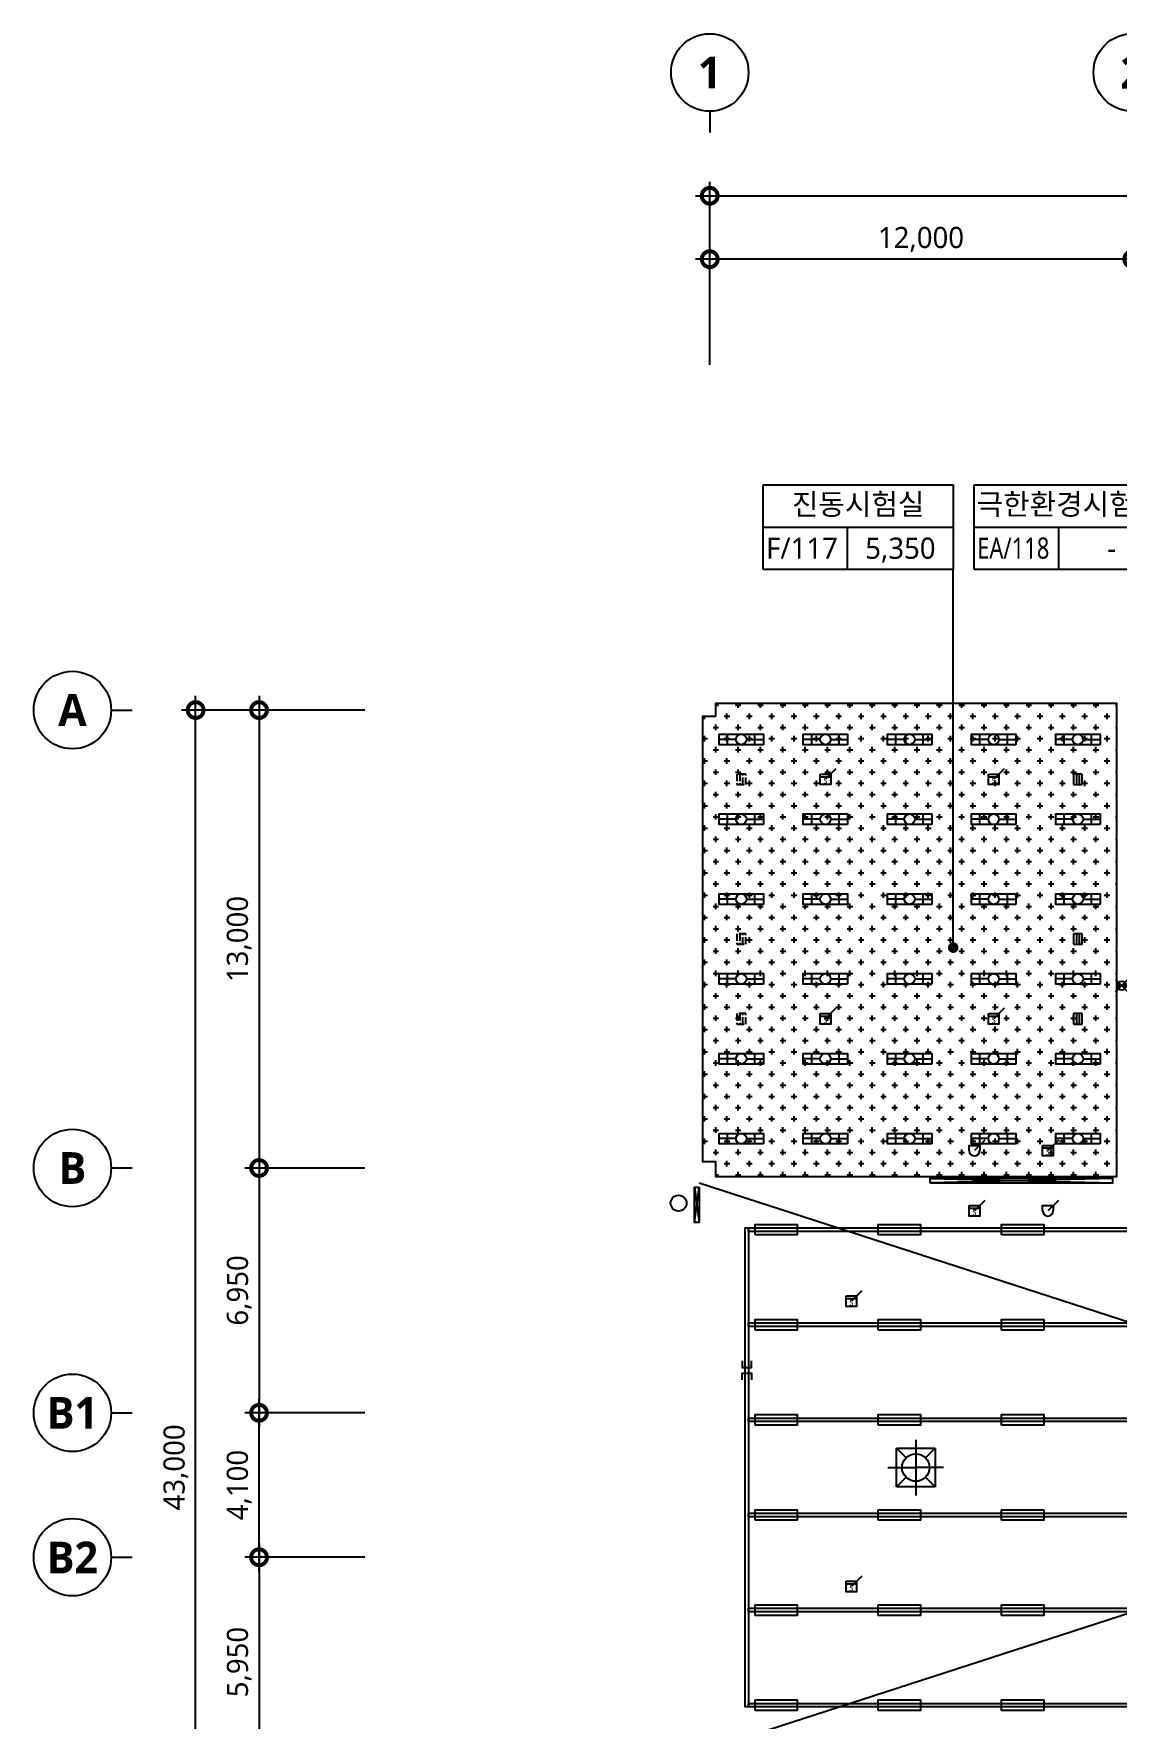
# Model space of a CAD drawing. Header units: millimetres. Extents: x 11242 to 497835, y 4200 to 105100.
# Drawn here: x 22300 to 53075, y 57250 to 105100 of the extents above; entities that cross this region are included whole.
import ezdxf
from ezdxf.enums import TextEntityAlignment as Align

# ---------------------------------------------------------------- set-up
doc = ezdxf.new("R2010")
doc.units = ezdxf.units.MM
doc.header["$LTSCALE"] = 200
doc.linetypes.add('H6', pattern=[6.5, 5, -1.5])
doc.layers.get('DEFPOINTS').update_dxf_attribs({"color": 137})
for name, color, linetype in [('# LIGHT - LED', 6, 'Continuous'), ('# LIGHT - RACEWAY', 7, 'Continuous'), ('# 냉난방-CHU', 1, 'Continuous'), ('# 화재탐지설비', 7, 'Continuous'), ('1 EA', 3, 'Continuous'), ('1 OA', 4, 'Continuous'), ('CEIL-H-50T 우레탄판넬 천정평면도', 11, 'Continuous'), ('DIM', 7, 'Continuous'), ('OPEN', 15, 'Continuous'), ('SECT', 2, 'Continuous'), ('SYM', 6, 'Continuous'), ('SYM-BUB', 3, 'Continuous'), ('SYM-LEAD', 6, 'Continuous'), ('SYMBOL', 2, 'Continuous'), ('TEXT-NOTE', 6, 'Continuous'), ('도어표현', 4, 'Continuous'), ('미리내', 3, 'Continuous')]:
    doc.layers.add(name, color=color, linetype=linetype)
doc.layers.add('Defpoint', color=137, linetype='Continuous', plot=False)
doc.styles.add('$0$스타일1', font='malgun.ttf')
doc.styles.add('1', font='DotumChe.ttf')
doc.styles.get("Standard").update_dxf_attribs({"font": 'malgun.ttf'})
doc.styles.add('맑은고딕B', font='malgunbd.ttf')
doc.styles.add('스타일1', font='malgun.ttf')
doc.styles.add('스타일2', font='malgunbd.ttf')
doc.linetypes.add('WIREMESH2', pattern='A,5,-0.25,["X",Standard,S=1,R=0,X=-0.32,Y=-0.5],-0.25', length=5.5)
doc.dimstyles.new('CJA', dxfattribs={"dimscale": 300, "dimtxt": 2.7, "dimasz": 1, "dimexe": 2, "dimexo": 3, "dimgap": 1, "dimtad": 1, "dimdec": 0, "dimzin": 1, "dimdsep": 46, "dimlunit": 6, "dimtxsty": '$0$스타일1', "dimblk": 'CJDOT', "dimcen": 0.09, "dimdle": 1, "dimclrd": 256, "dimclre": 256, "dimclrt": 3, "dimadec": 0, "dimazin": 0, "dimtfac": 1, "dimtdec": 0, "dimtix": 1, "dimtmove": 2, "dimatfit": 3, "dimldrblk": 'CJDOT', "dimfxl": 1, "dimtolj": 1, "dimtzin": 1, "dimarcsym": 0})
doc.dimstyles.new('DIM-QD 1', dxfattribs={"dimtxt": 3, "dimasz": 1.5, "dimexe": 1, "dimexo": 0, "dimgap": 1, "dimtad": 1, "dimdec": 3, "dimdsep": 46, "dimlunit": 6, "dimtxsty": '$0$스타일1', "dimblk1": 'ARCHTICK', "dimblk2": 'ARCHTICK', "dimsah": 1, "dimcen": 0, "dimclrd": 256, "dimclre": 256, "dimclrt": 3, "dimazin": 2, "dimtfac": 1, "dimtdec": 3, "dimtix": 1, "dimtmove": 2, "dimatfit": 3, "dimldrblk": 'ARCHTICK', "dimfxl": 1, "dimtolj": 1, "dimtzin": 0, "dimarcsym": 0})

# ---------------------------------------------------------------- blocks, each defined once
blk = doc.blocks.new('room')
at = {"layer": 'TEXT-NOTE'}
for p, q in [((0, 0), (0, 12)), ((0, 12), (27, 12)), ((27, 12), (27, 0)), ((0, 6), (27, 6)), ((12, 0), (12, 6)), ((27, 0), (0, 0))]:
    blk.add_line(p, q, dxfattribs=at)
at = {"layer": 'TEXT-NOTE', "color": 3, "style": '스타일1'}
for tag, p in [('실명', (13.5, 9.28)), ('101', (5.53, 3.02)), ('2400', (19.5, 3))]:
    blk.add_attdef(tag, text='', height=3, dxfattribs=at).set_placement(p, align=Align.MIDDLE)
blk = doc.blocks.new('_ARCHTICK')
at = {"color": 0, "linetype": 'ByBlock', "const_width": 0.15}
blk.add_lwpolyline([(-0.5, -0.5), (0.5, 0.5)], dxfattribs=at)
blk = doc.blocks.new('_DotSmall')
at = {"color": 0, "linetype": 'ByBlock', "const_width": 0.5}
blk.add_lwpolyline([(-0.0625, 0, 1), (0.0625, 0, 1)], format="xyb", close=True, dxfattribs=at)
blk = doc.blocks.new('*D11')
at = {"layer": 'DEFPOINTS', "color": 0, "transparency": 16777216}
for p in [(364096, 85576), (369496, 85576), (369496, 42576)]:
    blk.add_point(p, dxfattribs=at)
at = {"layer": 'DIM', "color": 7, "lineweight": -2, "transparency": 16777216}
for p, q in [((364096, 42176), (364096, 85976)), ((368896, 85576), (363696, 85576)), ((368896, 42576), (363696, 42576))]:
    blk.add_line(p, q, dxfattribs=at)
at = {"layer": 'DIM', "color": 7, "lineweight": -2, "transparency": 16777216, "xscale": 900, "yscale": 900, "zscale": 900}
for p, rotation in [((364096, 85576), 90), ((364096, 42576), 270)]:
    blk.add_blockref('_DotSmall', p, dxfattribs=dict(at, rotation=rotation))
at = {"layer": 'DIM', "color": 3, "transparency": 16777216, "insert": (363536, 64076), "char_height": 600, "attachment_point": 5, "rotation": 90, "style": '$0$스타일1'}
blk.add_mtext('\\A1;43,000', dxfattribs=at)
blk = doc.blocks.new('CJDOT')
blk.add_line((-2, 0), (2, 0))
at = {"const_width": 0.5}
blk.add_lwpolyline([(-0.25, 0, 1), (0.25, 0, 1)], format="xyb", close=True, dxfattribs=at)
blk = doc.blocks.new('*D12')
at = {"layer": 'DEFPOINTS', "color": 0, "transparency": 16777216}
for p in [(369496, 85576), (365896, 72576), (369496, 72576)]:
    blk.add_point(p, dxfattribs=at)
at = {"layer": 'DIM', "color": 7, "lineweight": -2, "transparency": 16777216}
for p, q in [((365896, 85976), (365896, 72176)), ((368896, 85576), (365496, 85576)), ((368896, 72576), (365496, 72576))]:
    blk.add_line(p, q, dxfattribs=at)
at = {"layer": 'DIM', "color": 7, "lineweight": -2, "transparency": 16777216, "xscale": 900, "yscale": 900, "zscale": 900}
for p, rotation in [((365896, 85576), 90), ((365896, 72576), 270)]:
    blk.add_blockref('_DotSmall', p, dxfattribs=dict(at, rotation=rotation))
at = {"layer": 'DIM', "color": 3, "transparency": 16777216, "insert": (365334, 79076), "char_height": 600, "attachment_point": 5, "rotation": 90, "style": '$0$스타일1'}
blk.add_mtext('\\A1;13,000', dxfattribs=at)
blk = doc.blocks.new('*D14')
at = {"layer": 'DEFPOINTS', "color": 0, "transparency": 16777216}
for p in [(449696, 100176), (378696, 94776), (449696, 94776)]:
    blk.add_point(p, dxfattribs=at)
at = {"layer": 'DIM', "color": 7, "lineweight": -2, "transparency": 16777216}
for p, q in [((378696, 95376), (378696, 100576)), ((449696, 95376), (449696, 100576)), ((378296, 100176), (450096, 100176))]:
    blk.add_line(p, q, dxfattribs=at)
at = {"layer": 'DIM', "color": 7, "lineweight": -2, "transparency": 16777216, "xscale": 900, "yscale": 900, "zscale": 900, "rotation": 180}
blk.add_blockref('_DotSmall', (378696, 100176), dxfattribs=at)
at = {"layer": 'DIM', "color": 7, "lineweight": -2, "transparency": 16777216, "xscale": 900, "yscale": 900, "zscale": 900}
blk.add_blockref('_DotSmall', (449696, 100176), dxfattribs=at)
at = {"layer": 'DIM', "color": 3, "transparency": 16777216, "insert": (414196, 100738), "char_height": 600, "attachment_point": 5, "style": '스타일1'}
blk.add_mtext('\\A1;71,000', dxfattribs=at)
blk = doc.blocks.new('NEW_BUB')
at = {"layer": 'SYM-BUB', "color": 6}
blk.add_line((0, 3), (0, 0), dxfattribs=at)
blk.add_circle((0, 8.5), 5.5, dxfattribs=at)
at = {"layer": 'SYM-BUB', "color": 3, "style": '스타일2'}
blk.add_attdef('X', text='', height=4.5, dxfattribs=at).set_placement((0, 8.5), align=Align.MIDDLE)
blk = doc.blocks.new('*D15')
at = {"layer": 'DEFPOINTS', "color": 0, "transparency": 16777216}
for p in [(369496, 61526), (365896, 55576), (369496, 55576)]:
    blk.add_point(p, dxfattribs=at)
at = {"layer": 'DIM', "color": 7, "lineweight": -2, "transparency": 16777216}
for p, q in [((365896, 61926), (365896, 55176)), ((368896, 61526), (365496, 61526)), ((368896, 55576), (365496, 55576))]:
    blk.add_line(p, q, dxfattribs=at)
at = {"layer": 'DIM', "color": 7, "lineweight": -2, "transparency": 16777216, "xscale": 900, "yscale": 900, "zscale": 900}
for p, rotation in [((365896, 61526), 90), ((365896, 55576), 270)]:
    blk.add_blockref('_DotSmall', p, dxfattribs=dict(at, rotation=rotation))
at = {"layer": 'DIM', "color": 3, "transparency": 16777216, "insert": (365336, 58551), "char_height": 600, "attachment_point": 5, "rotation": 90, "style": '$0$스타일1'}
blk.add_mtext('\\A1;5,950', dxfattribs=at)
blk = doc.blocks.new('*D22')
at = {"layer": 'DEFPOINTS', "color": 0, "transparency": 16777216}
for p in [(365896, 65626), (369496, 65626), (369496, 61526)]:
    blk.add_point(p, dxfattribs=at)
at = {"layer": 'DIM', "color": 7, "lineweight": -2, "transparency": 16777216}
for p, q in [((368896, 65626), (365496, 65626)), ((365896, 61126), (365896, 66026)), ((368896, 61526), (365496, 61526))]:
    blk.add_line(p, q, dxfattribs=at)
at = {"layer": 'DIM', "color": 7, "lineweight": -2, "transparency": 16777216, "xscale": 900, "yscale": 900, "zscale": 900}
for p, rotation in [((365896, 65626), 90), ((365896, 61526), 270)]:
    blk.add_blockref('_DotSmall', p, dxfattribs=dict(at, rotation=rotation))
at = {"layer": 'DIM', "color": 3, "transparency": 16777216, "insert": (365334, 63576), "char_height": 600, "attachment_point": 5, "rotation": 90, "style": '$0$스타일1'}
blk.add_mtext('\\A1;4,100', dxfattribs=at)
blk = doc.blocks.new('*D23')
at = {"layer": 'DEFPOINTS', "color": 0, "transparency": 16777216}
for p in [(369496, 72576), (365896, 65626), (369496, 65626)]:
    blk.add_point(p, dxfattribs=at)
at = {"layer": 'DIM', "color": 7, "lineweight": -2, "transparency": 16777216}
for p, q in [((365896, 72976), (365896, 65226)), ((368896, 72576), (365496, 72576)), ((368896, 65626), (365496, 65626))]:
    blk.add_line(p, q, dxfattribs=at)
at = {"layer": 'DIM', "color": 7, "lineweight": -2, "transparency": 16777216, "xscale": 900, "yscale": 900, "zscale": 900}
for p, rotation in [((365896, 72576), 90), ((365896, 65626), 270)]:
    blk.add_blockref('_DotSmall', p, dxfattribs=dict(at, rotation=rotation))
at = {"layer": 'DIM', "color": 3, "transparency": 16777216, "insert": (365336, 69101), "char_height": 600, "attachment_point": 5, "rotation": 90, "style": '$0$스타일1'}
blk.add_mtext('\\A1;6,950', dxfattribs=at)
blk = doc.blocks.new('*D25')
at = {"layer": 'DEFPOINTS', "color": 0, "transparency": 16777216}
for p in [(378696, 98376), (378696, 94776), (390696, 94776)]:
    blk.add_point(p, dxfattribs=at)
at = {"layer": 'DIM', "color": 7, "lineweight": -2, "transparency": 16777216}
for p, q in [((378696, 95376), (378696, 98776)), ((390696, 95376), (390696, 98776)), ((391096, 98376), (378296, 98376))]:
    blk.add_line(p, q, dxfattribs=at)
at = {"layer": 'DIM', "color": 7, "lineweight": -2, "transparency": 16777216, "xscale": 900, "yscale": 900, "zscale": 900, "rotation": 180}
blk.add_blockref('_DotSmall', (378696, 98376), dxfattribs=at)
at = {"layer": 'DIM', "color": 7, "lineweight": -2, "transparency": 16777216, "xscale": 900, "yscale": 900, "zscale": 900}
blk.add_blockref('_DotSmall', (390696, 98376), dxfattribs=at)
at = {"layer": 'DIM', "color": 3, "transparency": 16777216, "insert": (384696, 98938), "char_height": 600, "attachment_point": 5, "style": '스타일1'}
blk.add_mtext('\\A1;12,000', dxfattribs=at)
blk = doc.blocks.new('E10')
at = {"layer": '# LIGHT - LED'}
blk.add_circle((0, 0), 204, dxfattribs=at)
blk = doc.blocks.new('I8')
at = {"layer": '# LIGHT - LED', "linetype": 'Continuous'}
for p, q in [((-150, 0), (-630, 0)), ((-390, 150), (-390, -150)), ((150, 0), (630, 0)), ((390, 150), (390, -150))]:
    blk.add_line(p, q, dxfattribs=at)
blk.add_lwpolyline([(-630, 150), (630, 150), (630, -150), (-630, -150)], close=True, dxfattribs=at)
blk.add_circle((0, 0), 150, dxfattribs=at)
blk = doc.blocks.new('zw$29C1')
blk.add_wipeout([(600, 150), (600, -150), (-600, -150), (-600, 150)]).dxf.layer = '# LIGHT - LED'
at = {"layer": '# LIGHT - LED'}
blk.add_lwpolyline([(600, 150), (600, -150), (-600, -150), (-600, 150)], close=True, dxfattribs=at)
blk = doc.blocks.new('조명설비')
at = {"layer": 'SECT'}
for points in [[(42418, -51378), (42418, -51568), (42687, -51568), (42687, -51378)], [(42418, -51911), (42418, -51721), (42687, -51721), (42687, -51911)]]:
    blk.add_lwpolyline(points, dxfattribs=at)
at = {"layer": '# LIGHT - LED', "rotation": 180}
for name, p in [('I8', (42395, -33733)), ('I8', (44785, -33733)), ('I8', (47175, -33733)), ('I8', (49565, -33733)), ('I8', (51955, -33733)), ('I8', (42395, -36000)), ('I8', (44785, -36000)), ('I8', (47175, -36000)), ('I8', (49565, -36000)), ('I8', (51955, -36000)), ('I8', (42395, -38267)), ('I8', (44785, -38267)), ('I8', (47175, -38267)), ('I8', (49565, -38267)), ('I8', (51955, -38267)), ('I8', (42395, -40533)), ('I8', (44785, -40533)), ('I8', (47175, -40533)), ('I8', (49565, -40533)), ('I8', (51955, -40533)), ('I8', (42395, -42800)), ('I8', (44785, -42800)), ('I8', (47175, -42800)), ('I8', (49565, -42800)), ('I8', (51955, -42800)), ('I8', (42395, -45067)), ('I8', (44785, -45067)), ('I8', (47175, -45067)), ('I8', (49565, -45067)), ('I8', (51955, -45067)), ('zw$29C1', (43386, -47650)), ('zw$29C1', (46886, -47650)), ('zw$29C1', (50386, -47650)), ('zw$29C1', (43386, -50350)), ('zw$29C1', (46886, -50350)), ('zw$29C1', (50386, -50350)), ('zw$29C1', (43386, -53050)), ('zw$29C1', (46886, -53050)), ('zw$29C1', (50386, -53050)), ('zw$29C1', (43386, -55750)), ('zw$29C1', (46886, -55750)), ('zw$29C1', (50386, -55750)), ('zw$29C1', (43386, -58450)), ('zw$29C1', (46886, -58450)), ('zw$29C1', (50386, -58450)), ('zw$29C1', (43386, -61150)), ('zw$29C1', (46886, -61150)), ('zw$29C1', (50386, -61150))]:
    blk.add_blockref(name, p, dxfattribs=at)
at = {"layer": 'SYM', "xscale": 1.102040816326531, "yscale": 1.102040816326531, "zscale": 1.102040816326531, "rotation": 270}
blk.add_blockref('E10', (40615, -46900), dxfattribs=at)
at = {"layer": '# LIGHT - RACEWAY'}
for points in [[(42603, -47600), (42603, -61200), (42503, -61200), (42503, -47600)], [(67103, -47700), (42603, -47700), (42603, -47600), (67103, -47600)], [(67103, -50400), (42603, -50400), (42603, -50300), (67103, -50300)], [(67286, -53100), (42603, -53100), (42603, -53000), (67286, -53000)], [(67286, -55800), (42603, -55800), (42603, -55700), (67286, -55700)], [(67286, -58500), (42603, -58500), (42603, -58400), (67286, -58400)], [(67286, -61200), (42603, -61200), (42603, -61100), (67286, -61100)]]:
    blk.add_lwpolyline(points, close=True, dxfattribs=at)
blk = doc.blocks.new('FF3')
at = {"layer": '# 화재탐지설비'}
blk.add_line((-1.5, 0.75), (1.5, 0.75), dxfattribs=at)
blk.add_lwpolyline([(-1.5, 1.5), (1.5, 1.5), (1.5, -1.5), (-1.5, -1.5), (-1.5, 1.5)], dxfattribs=at)
at = {"layer": 'Defpoint'}
blk.add_line((3, 3), (0, 0), dxfattribs=at)
at = {"layer": 'SYMBOL', "color": 1, "style": '1'}
blk.add_text('S', height=1.75, dxfattribs=at).set_placement((0, -0.375), align=Align.MIDDLE)
blk = doc.blocks.new('G$C58A9B8F0')
at = {"layer": '# 화재탐지설비'}
blk.add_lwpolyline([(-150, 0), (-150, 150), (150, 150), (150, 0)], dxfattribs=at)
blk.add_arc((0, 0), 150, 180, 0, dxfattribs=at)
at = {"layer": 'Defpoint'}
blk.add_line((300, 300), (0, 0), dxfattribs=at)
blk = doc.blocks.new('자동화재탐지설비')
at = {"layer": '# 화재탐지설비', "xscale": 100, "yscale": 100, "zscale": 100}
for p in [(44618, -35033), (49398, -35033), (44618, -41833), (49398, -41833), (50937, -45574), (48850, -47285), (45356, -49850), (45356, -57950)]:
    blk.add_blockref('FF3', p, dxfattribs=at)
at = {"layer": '# 화재탐지설비', "ltscale": 1.5}
for p in [(48850, -45574), (50937, -47285)]:
    blk.add_blockref('G$C58A9B8F0', p, dxfattribs=at)
blk = doc.blocks.new('zw$A70B')
at = {"layer": '미리내', "color": 1}
for p, q in [((792, 1584), (792, 0)), ((242, 242), (242, 1342)), ((242, 1342), (1342, 1342)), ((242, 1342), (517, 1067)), ((1342, 1342), (1067, 1067)), ((1342, 1342), (1342, 242)), ((0, 792), (792, 792)), ((242, 242), (517, 517)), ((1584, 792), (792, 792)), ((1342, 242), (1067, 517)), ((1342, 242), (242, 242))]:
    blk.add_line(p, q, dxfattribs=at)
blk.add_circle((792, 792), 389, dxfattribs=at)
blk = doc.blocks.new('냉난방설비')
at = {"layer": '# 냉난방-CHU', "color": 1}
blk.add_blockref('zw$A70B', (46558, -55197), dxfattribs=at)
blk = doc.blocks.new('환기설비')
at = {"layer": '1 EA', "linetype": 'H6', "ltscale": 0.3}
for points in [[(51830, -34717), (51830, -35017), (52080, -35017), (52080, -34717), (51830, -34717)], [(51913, -34717), (51913, -35017), (51997, -35017), (51997, -34717), (51913, -34717)], [(51830, -39250), (51830, -39550), (52080, -39550), (52080, -39250), (51830, -39250)], [(51913, -39250), (51913, -39550), (51997, -39550), (51997, -39250), (51913, -39250)], [(51830, -41517), (51830, -41817), (52080, -41817), (52080, -41517), (51830, -41517)], [(51913, -41517), (51913, -41817), (51997, -41817), (51997, -41517), (51913, -41517)]]:
    blk.add_lwpolyline(points, dxfattribs=at)
at = {"layer": '1 OA', "linetype": 'H6', "ltscale": 0.2}
for points in [[(42273, -34717), (42273, -35017), (42523, -35017), (42523, -34717), (42273, -34717)], [(42355, -34717), (42355, -35017), (42440, -35017), (42440, -34717), (42355, -34717)], [(42273, -39250), (42273, -39550), (42523, -39550), (42523, -39250), (42273, -39250)], [(42355, -39250), (42355, -39550), (42440, -39550), (42440, -39250), (42355, -39250)], [(42273, -41517), (42273, -41817), (42523, -41817), (42523, -41517), (42273, -41517)], [(42355, -41517), (42355, -41817), (42440, -41817), (42440, -41517), (42355, -41517)]]:
    blk.add_lwpolyline(points, dxfattribs=at)
blk = doc.blocks.new('WP21')
at = {"layer": 'SYM'}
h = blk.add_hatch(color=6, dxfattribs=at)
edge = h.paths.add_edge_path()
edge.add_ellipse((0, 0), major_axis=(0, 2.5), ratio=1, start_angle=405, end_angle=495)
edge.add_line((-1.77, -1.77), (0, 0))
edge.add_line((0, 0), (-1.77, 1.77))
edge = h.paths.add_edge_path()
edge.add_ellipse((0, 0), major_axis=(0, 2.5), ratio=1, start_angle=225, end_angle=315)
edge.add_line((1.77, 1.77), (0, 0))
edge.add_line((0, 0), (1.77, -1.77))
at = {"layer": 'SYM', "color": 6}
for p, q in [((-3.44, -3.44), (5, 5)), ((-3.44, 3.44), (3.44, -3.44)), ((5, 5), (10, 5))]:
    blk.add_line(p, q, dxfattribs=at)
blk.add_ellipse((0, 0), major_axis=(0, 2.5), ratio=1, start_param=5.497787, end_param=11.780972, dxfattribs=at)
at = {"layer": 'SYM', "color": 3, "linetype": 'WIREMESH2', "style": '스타일1'}
blk.add_attdef('WP', text='', height=3, dxfattribs=at).set_placement((10.55, 5), align=Align.MIDDLE_LEFT)
blk = doc.blocks.new('A$Caecf89d3')
at = {"layer": 'SYM-BUB'}
ref = blk.add_blockref('NEW_BUB', (0, 7200), dxfattribs=dict(at, xscale=200.0000000000001, yscale=200.0000000000001, zscale=200.0000000000001))
ref.add_attrib('X', '1', dxfattribs={"color": 3, "height": 900, "style": '맑은고딕B'}).set_placement((0, 8900), align=Align.MIDDLE)
ref = blk.add_blockref('NEW_BUB', (12000, 7200), dxfattribs=dict(at, xscale=200.0000000000001, yscale=200.0000000000001, zscale=200.0000000000001))
ref.add_attrib('X', '2', dxfattribs={"color": 3, "height": 900, "style": '맑은고딕B'}).set_placement((12000, 8900), align=Align.MIDDLE)
ref = blk.add_blockref('NEW_BUB', (-16400, -9200), dxfattribs=dict(at, xscale=200.0000000000001, yscale=200.0000000000001, zscale=200.0000000000001, rotation=90))
ref.add_attrib('X', 'A', dxfattribs={"color": 3, "height": 900, "style": '맑은고딕B'}).set_placement((-18100, -9200), align=Align.MIDDLE)
ref = blk.add_blockref('NEW_BUB', (-16400, -22200), dxfattribs=dict(at, xscale=200.0000000000001, yscale=200.0000000000001, zscale=200.0000000000001, rotation=90))
ref.add_attrib('X', 'B', dxfattribs={"color": 3, "height": 900, "style": '맑은고딕B'}).set_placement((-18100, -22200), align=Align.MIDDLE)
ref = blk.add_blockref('NEW_BUB', (-16400, -29150), dxfattribs=dict(at, xscale=200.0000000000001, yscale=200.0000000000001, zscale=200.0000000000001, rotation=90))
ref.add_attrib('X', 'B1', dxfattribs={"color": 3, "height": 900, "style": '맑은고딕B'}).set_placement((-18100, -29150), align=Align.MIDDLE)
ref = blk.add_blockref('NEW_BUB', (-16400, -33250), dxfattribs=dict(at, xscale=200.0000000000001, yscale=200.0000000000001, zscale=200.0000000000001, rotation=90))
ref.add_attrib('X', 'B2', dxfattribs={"color": 3, "height": 900, "style": '맑은고딕B'}).set_placement((-18100, -33250), align=Align.MIDDLE)
at = {"layer": 'SYM-BUB', "color": 3, "style": '맑은고딕B'}
blk.add_attdef('5A', text='', height=900, dxfattribs=at).set_placement((53000, 8900), align=Align.MIDDLE)
at = {"layer": 'DIM'}
dim = blk.add_linear_dim(base=(71000, 5400), p1=(0, 0), p2=(71000, 0), angle=180, dimstyle='CJA', override={"dimscale": 200, "dimtxt": 3, "dimasz": 4.5, "dimtxsty": '스타일1', "dimblk1": 'DotSmall', "dimblk2": 'DotSmall', "dimsah": 1, "dimdle": 2, "dimclrd": 7, "dimclre": 7}, dxfattribs=at)
dim.commit()
dim.dimension.update_dxf_attribs({"geometry": '*D14', "text_midpoint": (35500, 5962), "dimtype": 128, "insert": (-378696.1, -94776.2)})
for base, p1, p2, angle, override, picture, middle in [((0, 3600), (12000, 0), (0, 0), 180, {"dimscale": 200, "dimtxt": 3, "dimasz": 4.5, "dimtxsty": '스타일1', "dimblk1": 'DotSmall', "dimblk2": 'DotSmall', "dimsah": 1, "dimdle": 2, "dimclrd": 7, "dimclre": 7}, '*D25', (6000, 4162)), ((-14600, -9200), (-9200, -52200), (-9200, -9200), 270, {"dimscale": 200, "dimtxt": 3, "dimasz": 4.5, "dimblk1": 'DotSmall', "dimblk2": 'DotSmall', "dimsah": 1, "dimdle": 2, "dimclrd": 7, "dimclre": 7}, '*D11', (-15160.3, -30700)), ((-12800, -22200), (-9200, -9200), (-9200, -22200), 90, {"dimscale": 200, "dimtxt": 3, "dimasz": 4.5, "dimblk1": 'DotSmall', "dimblk2": 'DotSmall', "dimsah": 1, "dimdle": 2, "dimclrd": 7, "dimclre": 7}, '*D12', (-13362, -15700)), ((-12800, -29150), (-9200, -22200), (-9200, -29150), 270, {"dimscale": 200, "dimtxt": 3, "dimasz": 4.5, "dimblk1": 'DotSmall', "dimblk2": 'DotSmall', "dimsah": 1, "dimdle": 2, "dimclrd": 7, "dimclre": 7}, '*D23', (-13360.3, -25675)), ((-12800, -29150), (-9200, -33250), (-9200, -29150), 90, {"dimscale": 200, "dimtxt": 3, "dimasz": 4.5, "dimblk1": 'DotSmall', "dimblk2": 'DotSmall', "dimsah": 1, "dimdle": 2, "dimclrd": 7, "dimclre": 7}, '*D22', (-13362, -31200)), ((-12800, -39200), (-9200, -33250), (-9200, -39200), 270, {"dimscale": 200, "dimtxt": 3, "dimasz": 4.5, "dimblk1": 'DotSmall', "dimblk2": 'DotSmall', "dimsah": 1, "dimdle": 2, "dimclrd": 7, "dimclre": 7}, '*D15', (-13360.3, -36225))]:
    dim = blk.add_linear_dim(base=base, p1=p1, p2=p2, angle=angle, dimstyle='CJA', override=override, dxfattribs=at)
    dim.commit()
    dim.dimension.update_dxf_attribs({"geometry": picture, "text_midpoint": middle, "insert": (-378696.1, -94776.2)})

msp = doc.modelspace()

# ---------------------------------------------------------------- hatches: boundary and pattern name
at = {"layer": 'CEIL-H-50T 우레탄판넬 천정평면도'}
h = msp.add_hatch(dxfattribs=at)
h.set_pattern_fill('CROSS', color=256, scale=50, double=1)
h.paths.add_polyline_path([(41675, 85725), (41675, 86100), (53050, 86100), (53050, 72650), (41675, 72650), (41675, 73075), (41300, 73075), (41300, 85725)])

# ---------------------------------------------------------------- linework, layer by layer
msp.add_lwpolyline([(41675, 85725), (41675, 86100), (53050, 86100), (53050, 72650), (41675, 72650), (41675, 73075), (41300, 73075), (41300, 85725)], close=True, dxfattribs=at)
at = {"layer": 'OPEN'}
for p, q in [((41200, 72475), (91079, 56329)), ((41204, 56321), (91079, 72471))]:
    msp.add_line(p, q, dxfattribs=at)
at = {"layer": '도어표현'}
for p, q in [((41065, 72355), (41200, 71355)), ((41065, 71355), (41200, 72355)), ((47750, 72600), (52950, 72475)), ((52950, 72600), (47750, 72475))]:
    msp.add_line(p, q, dxfattribs=at)
for points in [[(41200, 72355), (41200, 71355), (41065, 71355), (41065, 72355)], [(47750, 72475), (52950, 72475), (52950, 72600), (47750, 72600)]]:
    msp.add_lwpolyline(points, close=True, dxfattribs=at)

# ---------------------------------------------------------------- block references
at = {"layer": 'CEIL-H-50T 우레탄판넬 천정평면도'}
msp.add_blockref('A$Caecf89d3', (41500, 95100), dxfattribs=at)
at = {"layer": 'TEXT-NOTE'}
ref = msp.add_blockref('room', (43014.5, 89894.8), dxfattribs=dict(at, xscale=200, yscale=200, zscale=200))
ref.add_attrib('2400', '5,350', dxfattribs={"color": 3, "height": 600, "style": '스타일1'}).set_placement((46914.5, 90494.8), align=Align.MIDDLE_CENTER)
ref.add_attrib('101', 'F/117', dxfattribs={"color": 3, "height": 600, "style": '스타일1'}).set_placement((44119.8, 90498.5), align=Align.MIDDLE)
ref.add_attrib('실명', '진동시험실', dxfattribs={"color": 3, "height": 600, "style": '스타일1'}).set_placement((45714.5, 91751.3), align=Align.MIDDLE)
ref = msp.add_blockref('room', (49014.5, 89894.8), dxfattribs=dict(at, xscale=200, yscale=200, zscale=200))
ref.add_attrib('2400', '-', dxfattribs={"color": 3, "height": 600, "style": '스타일1'}).set_placement((52914.5, 90494.8), align=Align.MIDDLE_CENTER)
ref.add_attrib('101', 'EA/118', dxfattribs={"color": 3, "height": 600, "style": '스타일1', "width": 0.8}).set_placement((50119.8, 90498.5), align=Align.MIDDLE)
ref.add_attrib('실명', '극한환경시험실', dxfattribs={"color": 3, "height": 600, "style": '스타일1'}).set_placement((51714.5, 91751.3), align=Align.MIDDLE)

# ---------------------------------------------------------------- next in the draw order: block references
msp.add_blockref('조명설비', (0, 118800))

# ---------------------------------------------------------------- next in the draw order: block references
for name, p in [('자동화재탐지설비', (166.7, 118966.7)), ('환기설비', (0, 118800)), ('냉난방설비', (0, 118800))]:
    msp.add_blockref(name, p)
at = {"layer": 'SYM', "linetype": 'WIREMESH2'}
ref = msp.add_blockref('WP21', (53200, 78075), dxfattribs=dict(at, xscale=50, yscale=50, zscale=50))
ref.add_attrib('WP', 'WP1', dxfattribs={"color": 3, "linetype": 'WIREMESH2', "height": 150, "style": '스타일1'}).set_placement((53727.5, 78262.5), align=Align.BOTTOM_LEFT)

# ---------------------------------------------------------------- next in the draw order: leaders
at = {"layer": 'SYM-LEAD'}
msp.add_leader([(48414.5, 79156.1), (48414.5, 89315.2), (48414.5, 89894.8)], dimstyle='DIM-QD 1', override={"dimscale": 200, "dimasz": 1.5, "dimtad": 0, "dimclrd": 6, "dimldrblk": 'DOT'}, dxfattribs=at)

doc.saveas('drawing.dxf')
